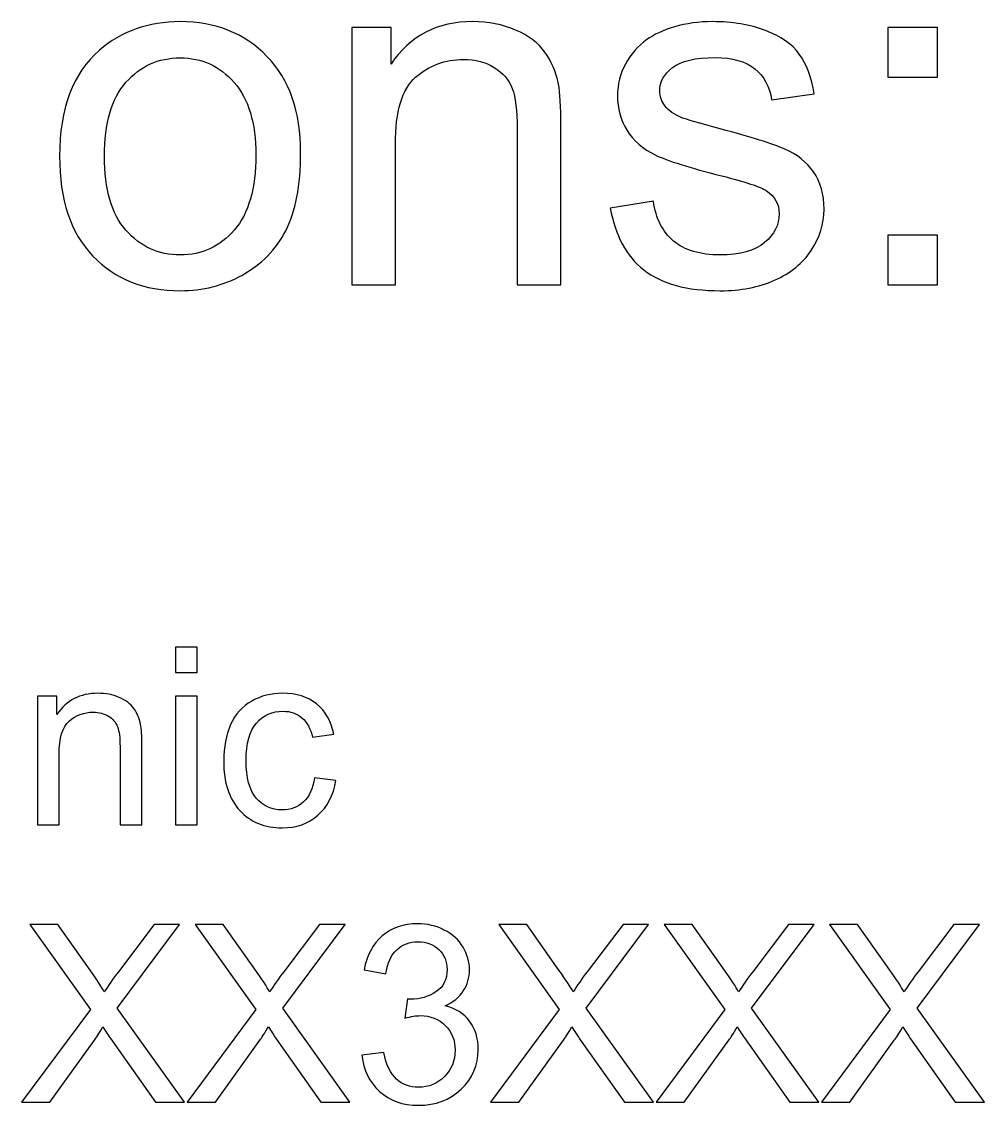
# Model space of a CAD drawing. Header units: inches. Extents: x -3.1 to 14.9, y -9.8 to 5.5.
# Drawn here: x 10.752 to 11.398, y 3.361 to 4.089 of the extents above; entities that cross this region are included whole.
import ezdxf

# ---------------------------------------------------------------- set-up
doc = ezdxf.new("R2010")
doc.units = ezdxf.units.IN
doc.header["$MEASUREMENT"] = 0
doc.layers.add('Layer 1', color=7, linetype='Continuous')

msp = doc.modelspace()

# ---------------------------------------------------------------- linework, layer by layer
at = {"layer": 'Layer 1', "color": 250}
for points, knots in [([(10.77698, 3.99883), (10.77698, 4.03083), (10.78587, 4.05455), (10.8037, 4.06994), (10.8037, 4.06994), (10.81854, 4.08272), (10.83665, 4.08917), (10.85804, 4.08917), (10.85804, 4.08917), (10.88181, 4.08917), (10.90126, 4.08139), (10.91631, 4.06578), (10.91631, 4.06578), (10.93143, 4.05022), (10.93893, 4.02872), (10.93893, 4.00128), (10.93893, 4.00128), (10.93893, 3.979), (10.93559, 3.9615), (10.92893, 3.94878), (10.92893, 3.94878), (10.92226, 3.936), (10.91254, 3.92611), (10.89981, 3.91905), (10.89981, 3.91905), (10.88704, 3.912), (10.87315, 3.9085), (10.85804, 3.9085), (10.85804, 3.9085), (10.83387, 3.9085), (10.81431, 3.91622), (10.79937, 3.93178), (10.79937, 3.93178), (10.78443, 3.94728), (10.77698, 3.96961), (10.77698, 3.99883)], [0, 0, 0, 0, 0.1, 0.1, 0.1, 0.1, 0.2, 0.2, 0.2, 0.2, 0.3, 0.3, 0.3, 0.3, 0.4, 0.4, 0.4, 0.4, 0.5, 0.5, 0.5, 0.5, 0.6, 0.6, 0.6, 0.6, 0.7, 0.7, 0.7, 0.7, 0.8, 0.8, 0.8, 0.8, 1, 1, 1, 1]), ([(10.97331, 3.91239), (10.97331, 3.91239), (10.97331, 4.08522), (10.97331, 4.08522), (10.97331, 4.08522), (10.97331, 4.08522), (10.99965, 4.08522), (10.99965, 4.08522), (10.99965, 4.08522), (10.99965, 4.08522), (10.99965, 4.06067), (10.99965, 4.06067), (10.99965, 4.06067), (11.01237, 4.07967), (11.0307, 4.08917), (11.05465, 4.08917), (11.05465, 4.08917), (11.06509, 4.08917), (11.07465, 4.08728), (11.08337, 4.08356), (11.08337, 4.08356), (11.09215, 4.07978), (11.09865, 4.07489), (11.10298, 4.06878), (11.10298, 4.06878), (11.10737, 4.06272), (11.11037, 4.0555), (11.11215, 4.04717), (11.11215, 4.04717), (11.1132, 4.04172), (11.11376, 4.03222), (11.11376, 4.01867), (11.11376, 4.01867), (11.11376, 4.01867), (11.11376, 3.91239), (11.11376, 3.91239), (11.11376, 3.91239), (11.11376, 3.91239), (11.08443, 3.91239), (11.08443, 3.91239), (11.08443, 3.91239), (11.08443, 3.91239), (11.08443, 4.01755), (11.08443, 4.01755), (11.08443, 4.01755), (11.08443, 4.02944), (11.08331, 4.03839), (11.08104, 4.04433), (11.08104, 4.04433), (11.07876, 4.05022), (11.0747, 4.05494), (11.06893, 4.05844), (11.06893, 4.05844), (11.06309, 4.062), (11.05631, 4.06378), (11.04848, 4.06378), (11.04848, 4.06378), (11.03598, 4.06378), (11.02526, 4.05978), (11.01615, 4.05189), (11.01615, 4.05189), (11.00709, 4.04394), (11.00259, 4.02894), (11.00259, 4.00678), (11.00259, 4.00678), (11.00259, 4.00678), (11.00259, 3.91239), (11.00259, 3.91239), (11.00259, 3.91239), (11.00259, 3.91239), (10.97331, 3.91239), (10.97331, 3.91239)], [0, 0, 0, 0, 0.052632, 0.052632, 0.052632, 0.052632, 0.105263, 0.105263, 0.105263, 0.105263, 0.157895, 0.157895, 0.157895, 0.157895, 0.210526, 0.210526, 0.210526, 0.210526, 0.263158, 0.263158, 0.263158, 0.263158, 0.315789, 0.315789, 0.315789, 0.315789, 0.368421, 0.368421, 0.368421, 0.368421, 0.421053, 0.421053, 0.421053, 0.421053, 0.473684, 0.473684, 0.473684, 0.473684, 0.526316, 0.526316, 0.526316, 0.526316, 0.578947, 0.578947, 0.578947, 0.578947, 0.631579, 0.631579, 0.631579, 0.631579, 0.684211, 0.684211, 0.684211, 0.684211, 0.736842, 0.736842, 0.736842, 0.736842, 0.789474, 0.789474, 0.789474, 0.789474, 0.842105, 0.842105, 0.842105, 0.842105, 0.894737, 0.894737, 0.894737, 0.894737, 1, 1, 1, 1]), ([(11.14698, 3.964), (11.14698, 3.964), (11.17593, 3.96855), (11.17593, 3.96855), (11.17593, 3.96855), (11.17754, 3.95694), (11.18209, 3.94805), (11.18954, 3.94183), (11.18954, 3.94183), (11.19693, 3.93567), (11.20731, 3.93255), (11.2207, 3.93255), (11.2207, 3.93255), (11.23415, 3.93255), (11.24415, 3.93533), (11.25065, 3.94078), (11.25065, 3.94078), (11.25715, 3.94628), (11.26043, 3.95272), (11.26043, 3.96005), (11.26043, 3.96005), (11.26043, 3.96672), (11.25754, 3.97189), (11.25176, 3.97572), (11.25176, 3.97572), (11.24776, 3.97833), (11.23776, 3.98161), (11.22181, 3.98561), (11.22181, 3.98561), (11.20037, 3.99105), (11.18543, 3.99572), (11.17715, 3.99972), (11.17715, 3.99972), (11.16887, 4.00367), (11.16254, 4.00917), (11.15826, 4.01617), (11.15826, 4.01617), (11.15398, 4.02317), (11.15181, 4.03089), (11.15181, 4.03933), (11.15181, 4.03933), (11.15181, 4.04705), (11.15359, 4.05417), (11.15715, 4.06072), (11.15715, 4.06072), (11.16065, 4.06733), (11.16548, 4.07278), (11.17154, 4.07711), (11.17154, 4.07711), (11.17609, 4.08044), (11.18231, 4.08333), (11.19015, 4.08567), (11.19015, 4.08567), (11.19804, 4.088), (11.20648, 4.08917), (11.21548, 4.08917), (11.21548, 4.08917), (11.22904, 4.08917), (11.24093, 4.08717), (11.2512, 4.08328), (11.2512, 4.08328), (11.26148, 4.07939), (11.26904, 4.07411), (11.27393, 4.06744), (11.27393, 4.06744), (11.27881, 4.06072), (11.28215, 4.05183), (11.28398, 4.04067), (11.28398, 4.04067), (11.28398, 4.04067), (11.25537, 4.03672), (11.25537, 4.03672), (11.25537, 4.03672), (11.25404, 4.04561), (11.25026, 4.05255), (11.24404, 4.05755), (11.24404, 4.05755), (11.23781, 4.06255), (11.22898, 4.06505), (11.21759, 4.06505), (11.21759, 4.06505), (11.20415, 4.06505), (11.19454, 4.06283), (11.18881, 4.05839), (11.18881, 4.05839), (11.18304, 4.05394), (11.18015, 4.04872), (11.18015, 4.04278), (11.18015, 4.04278), (11.18015, 4.03894), (11.18137, 4.03555), (11.18376, 4.0325), (11.18376, 4.0325), (11.18615, 4.02933), (11.18987, 4.02678), (11.19498, 4.02467), (11.19498, 4.02467), (11.19793, 4.02361), (11.20654, 4.02111), (11.22087, 4.01722), (11.22087, 4.01722), (11.24159, 4.01167), (11.25604, 4.00717), (11.2642, 4.00361), (11.2642, 4.00361), (11.27243, 4.00011), (11.27887, 3.99494), (11.28354, 3.98822), (11.28354, 3.98822), (11.2882, 3.9815), (11.29054, 3.97317), (11.29054, 3.96317), (11.29054, 3.96317), (11.29054, 3.95339), (11.28765, 3.94422), (11.28198, 3.93555), (11.28198, 3.93555), (11.27626, 3.92694), (11.26804, 3.92028), (11.25731, 3.91555), (11.25731, 3.91555), (11.24659, 3.91083), (11.23443, 3.9085), (11.22087, 3.9085), (11.22087, 3.9085), (11.19837, 3.9085), (11.18126, 3.91317), (11.16948, 3.9225), (11.16948, 3.9225), (11.1577, 3.93183), (11.1502, 3.94567), (11.14698, 3.964)], [0, 0, 0, 0, 0.029412, 0.029412, 0.029412, 0.029412, 0.058824, 0.058824, 0.058824, 0.058824, 0.088235, 0.088235, 0.088235, 0.088235, 0.117647, 0.117647, 0.117647, 0.117647, 0.147059, 0.147059, 0.147059, 0.147059, 0.176471, 0.176471, 0.176471, 0.176471, 0.205882, 0.205882, 0.205882, 0.205882, 0.235294, 0.235294, 0.235294, 0.235294, 0.264706, 0.264706, 0.264706, 0.264706, 0.294118, 0.294118, 0.294118, 0.294118, 0.323529, 0.323529, 0.323529, 0.323529, 0.352941, 0.352941, 0.352941, 0.352941, 0.382353, 0.382353, 0.382353, 0.382353, 0.411765, 0.411765, 0.411765, 0.411765, 0.441176, 0.441176, 0.441176, 0.441176, 0.470588, 0.470588, 0.470588, 0.470588, 0.5, 0.5, 0.5, 0.5, 0.529412, 0.529412, 0.529412, 0.529412, 0.558824, 0.558824, 0.558824, 0.558824, 0.588235, 0.588235, 0.588235, 0.588235, 0.617647, 0.617647, 0.617647, 0.617647, 0.647059, 0.647059, 0.647059, 0.647059, 0.676471, 0.676471, 0.676471, 0.676471, 0.705882, 0.705882, 0.705882, 0.705882, 0.735294, 0.735294, 0.735294, 0.735294, 0.764706, 0.764706, 0.764706, 0.764706, 0.794118, 0.794118, 0.794118, 0.794118, 0.823529, 0.823529, 0.823529, 0.823529, 0.852941, 0.852941, 0.852941, 0.852941, 0.882353, 0.882353, 0.882353, 0.882353, 0.911765, 0.911765, 0.911765, 0.911765, 0.941176, 0.941176, 0.941176, 0.941176, 1, 1, 1, 1]), ([(11.33348, 4.05189), (11.33348, 4.05189), (11.33348, 4.08522), (11.33348, 4.08522), (11.33348, 4.08522), (11.33348, 4.08522), (11.36687, 4.08522), (11.36687, 4.08522), (11.36687, 4.08522), (11.36687, 4.08522), (11.36687, 4.05189), (11.36687, 4.05189), (11.36687, 4.05189), (11.36687, 4.05189), (11.33348, 4.05189), (11.33348, 4.05189)], [0, 0, 0, 0, 0.2, 0.2, 0.2, 0.2, 0.4, 0.4, 0.4, 0.4, 0.6, 0.6, 0.6, 0.6, 1, 1, 1, 1]), ([(10.80709, 3.99883), (10.80709, 3.97667), (10.81193, 3.96011), (10.82159, 3.94911), (10.82159, 3.94911), (10.83126, 3.93805), (10.84343, 3.93255), (10.85804, 3.93255), (10.85804, 3.93255), (10.87259, 3.93255), (10.8847, 3.93811), (10.89437, 3.94917), (10.89437, 3.94917), (10.90398, 3.96022), (10.90881, 3.97711), (10.90881, 3.99978), (10.90881, 3.99978), (10.90881, 4.02117), (10.90398, 4.03739), (10.89426, 4.04839), (10.89426, 4.04839), (10.88454, 4.05939), (10.87248, 4.06489), (10.85804, 4.06489), (10.85804, 4.06489), (10.84343, 4.06489), (10.83126, 4.05939), (10.82159, 4.04844), (10.82159, 4.04844), (10.81193, 4.0375), (10.80709, 4.02094), (10.80709, 3.99883)], [0, 0, 0, 0, 0.111111, 0.111111, 0.111111, 0.111111, 0.222222, 0.222222, 0.222222, 0.222222, 0.333333, 0.333333, 0.333333, 0.333333, 0.444444, 0.444444, 0.444444, 0.444444, 0.555556, 0.555556, 0.555556, 0.555556, 0.666667, 0.666667, 0.666667, 0.666667, 0.777778, 0.777778, 0.777778, 0.777778, 1, 1, 1, 1]), ([(11.33348, 3.91239), (11.33348, 3.91239), (11.33348, 3.94578), (11.33348, 3.94578), (11.33348, 3.94578), (11.33348, 3.94578), (11.36687, 3.94578), (11.36687, 3.94578), (11.36687, 3.94578), (11.36687, 3.94578), (11.36687, 3.91239), (11.36687, 3.91239), (11.36687, 3.91239), (11.36687, 3.91239), (11.33348, 3.91239), (11.33348, 3.91239)], [0, 0, 0, 0, 0.2, 0.2, 0.2, 0.2, 0.4, 0.4, 0.4, 0.4, 0.6, 0.6, 0.6, 0.6, 1, 1, 1, 1]), ([(10.85479, 3.65223), (10.85479, 3.65223), (10.85479, 3.66909), (10.85479, 3.66909), (10.85479, 3.66909), (10.85479, 3.66909), (10.86946, 3.66909), (10.86946, 3.66909), (10.86946, 3.66909), (10.86946, 3.66909), (10.86946, 3.65223), (10.86946, 3.65223), (10.86946, 3.65223), (10.86946, 3.65223), (10.85479, 3.65223), (10.85479, 3.65223)], [0, 0, 0, 0, 0.2, 0.2, 0.2, 0.2, 0.4, 0.4, 0.4, 0.4, 0.6, 0.6, 0.6, 0.6, 1, 1, 1, 1]), ([(10.76204, 3.54979), (10.76204, 3.54979), (10.76204, 3.6362), (10.76204, 3.6362), (10.76204, 3.6362), (10.76204, 3.6362), (10.77521, 3.6362), (10.77521, 3.6362), (10.77521, 3.6362), (10.77521, 3.6362), (10.77521, 3.62393), (10.77521, 3.62393), (10.77521, 3.62393), (10.78157, 3.63343), (10.79074, 3.63818), (10.80271, 3.63818), (10.80271, 3.63818), (10.80793, 3.63818), (10.81271, 3.63723), (10.81707, 3.63537), (10.81707, 3.63537), (10.82146, 3.63348), (10.82471, 3.63104), (10.82688, 3.62798), (10.82688, 3.62798), (10.82907, 3.62495), (10.83057, 3.62134), (10.83146, 3.61718), (10.83146, 3.61718), (10.83199, 3.61445), (10.83226, 3.6097), (10.83226, 3.60293), (10.83226, 3.60293), (10.83226, 3.60293), (10.83226, 3.54979), (10.83226, 3.54979), (10.83226, 3.54979), (10.83226, 3.54979), (10.8176, 3.54979), (10.8176, 3.54979), (10.8176, 3.54979), (10.8176, 3.54979), (10.8176, 3.60237), (10.8176, 3.60237), (10.8176, 3.60237), (10.8176, 3.60831), (10.81704, 3.61279), (10.81591, 3.61576), (10.81591, 3.61576), (10.81476, 3.6187), (10.81274, 3.62106), (10.80985, 3.62281), (10.80985, 3.62281), (10.80693, 3.62459), (10.80354, 3.62548), (10.79963, 3.62548), (10.79963, 3.62548), (10.79338, 3.62548), (10.78802, 3.62348), (10.78346, 3.61954), (10.78346, 3.61954), (10.77893, 3.61556), (10.77668, 3.60806), (10.77668, 3.59698), (10.77668, 3.59698), (10.77668, 3.59698), (10.77668, 3.54979), (10.77668, 3.54979), (10.77668, 3.54979), (10.77668, 3.54979), (10.76204, 3.54979), (10.76204, 3.54979)], [0, 0, 0, 0, 0.052632, 0.052632, 0.052632, 0.052632, 0.105263, 0.105263, 0.105263, 0.105263, 0.157895, 0.157895, 0.157895, 0.157895, 0.210526, 0.210526, 0.210526, 0.210526, 0.263158, 0.263158, 0.263158, 0.263158, 0.315789, 0.315789, 0.315789, 0.315789, 0.368421, 0.368421, 0.368421, 0.368421, 0.421053, 0.421053, 0.421053, 0.421053, 0.473684, 0.473684, 0.473684, 0.473684, 0.526316, 0.526316, 0.526316, 0.526316, 0.578947, 0.578947, 0.578947, 0.578947, 0.631579, 0.631579, 0.631579, 0.631579, 0.684211, 0.684211, 0.684211, 0.684211, 0.736842, 0.736842, 0.736842, 0.736842, 0.789474, 0.789474, 0.789474, 0.789474, 0.842105, 0.842105, 0.842105, 0.842105, 0.894737, 0.894737, 0.894737, 0.894737, 1, 1, 1, 1]), ([(10.85479, 3.54979), (10.85479, 3.54979), (10.85479, 3.6362), (10.85479, 3.6362), (10.85479, 3.6362), (10.85479, 3.6362), (10.86946, 3.6362), (10.86946, 3.6362), (10.86946, 3.6362), (10.86946, 3.6362), (10.86946, 3.54979), (10.86946, 3.54979), (10.86946, 3.54979), (10.86946, 3.54979), (10.85479, 3.54979), (10.85479, 3.54979)], [0, 0, 0, 0, 0.2, 0.2, 0.2, 0.2, 0.4, 0.4, 0.4, 0.4, 0.6, 0.6, 0.6, 0.6, 1, 1, 1, 1]), ([(10.94815, 3.58145), (10.94815, 3.58145), (10.96254, 3.57956), (10.96254, 3.57956), (10.96254, 3.57956), (10.96098, 3.56965), (10.95696, 3.56187), (10.95046, 3.55626), (10.95046, 3.55626), (10.94398, 3.55065), (10.93601, 3.54784), (10.92657, 3.54784), (10.92657, 3.54784), (10.91476, 3.54784), (10.90524, 3.5517), (10.89807, 3.55943), (10.89807, 3.55943), (10.89087, 3.56715), (10.88726, 3.57823), (10.88726, 3.59268), (10.88726, 3.59268), (10.88726, 3.60201), (10.88882, 3.61018), (10.8919, 3.61718), (10.8919, 3.61718), (10.89501, 3.62418), (10.89971, 3.62943), (10.90604, 3.63293), (10.90604, 3.63293), (10.91235, 3.63643), (10.91924, 3.63818), (10.92665, 3.63818), (10.92665, 3.63818), (10.93604, 3.63818), (10.94374, 3.63579), (10.94968, 3.63104), (10.94968, 3.63104), (10.95565, 3.62629), (10.95948, 3.61956), (10.96118, 3.61081), (10.96118, 3.61081), (10.96118, 3.61081), (10.94693, 3.60862), (10.94693, 3.60862), (10.94693, 3.60862), (10.94557, 3.61443), (10.94318, 3.61879), (10.93974, 3.62173), (10.93974, 3.62173), (10.93629, 3.62465), (10.93213, 3.62612), (10.92724, 3.62612), (10.92724, 3.62612), (10.91985, 3.62612), (10.91385, 3.62348), (10.90924, 3.61818), (10.90924, 3.61818), (10.90463, 3.6129), (10.90232, 3.60454), (10.90232, 3.59309), (10.90232, 3.59309), (10.90232, 3.58148), (10.90454, 3.57304), (10.90901, 3.56776), (10.90901, 3.56776), (10.91346, 3.56251), (10.91926, 3.55987), (10.92643, 3.55987), (10.92643, 3.55987), (10.93218, 3.55987), (10.93696, 3.56165), (10.94082, 3.56518), (10.94082, 3.56518), (10.94468, 3.5687), (10.94713, 3.57412), (10.94815, 3.58145)], [0, 0, 0, 0, 0.05, 0.05, 0.05, 0.05, 0.1, 0.1, 0.1, 0.1, 0.15, 0.15, 0.15, 0.15, 0.2, 0.2, 0.2, 0.2, 0.25, 0.25, 0.25, 0.25, 0.3, 0.3, 0.3, 0.3, 0.35, 0.35, 0.35, 0.35, 0.4, 0.4, 0.4, 0.4, 0.45, 0.45, 0.45, 0.45, 0.5, 0.5, 0.5, 0.5, 0.55, 0.55, 0.55, 0.55, 0.6, 0.6, 0.6, 0.6, 0.65, 0.65, 0.65, 0.65, 0.7, 0.7, 0.7, 0.7, 0.75, 0.75, 0.75, 0.75, 0.8, 0.8, 0.8, 0.8, 0.85, 0.85, 0.85, 0.85, 0.9, 0.9, 0.9, 0.9, 1, 1, 1, 1]), ([(10.75151, 3.36359), (10.75151, 3.36359), (10.79768, 3.42576), (10.79768, 3.42576), (10.79768, 3.42576), (10.79768, 3.42576), (10.75698, 3.4829), (10.75698, 3.4829), (10.75698, 3.4829), (10.75698, 3.4829), (10.77576, 3.4829), (10.77576, 3.4829), (10.77576, 3.4829), (10.77576, 3.4829), (10.79743, 3.45229), (10.79743, 3.45229), (10.79743, 3.45229), (10.80193, 3.44596), (10.80513, 3.44107), (10.80701, 3.43765), (10.80701, 3.43765), (10.80968, 3.44198), (10.81282, 3.44651), (10.81646, 3.45123), (10.81646, 3.45123), (10.81646, 3.45123), (10.84048, 3.4829), (10.84048, 3.4829), (10.84048, 3.4829), (10.84048, 3.4829), (10.85765, 3.4829), (10.85765, 3.4829), (10.85765, 3.4829), (10.85765, 3.4829), (10.81574, 3.42668), (10.81574, 3.42668), (10.81574, 3.42668), (10.81574, 3.42668), (10.8609, 3.36359), (10.8609, 3.36359), (10.8609, 3.36359), (10.8609, 3.36359), (10.84137, 3.36359), (10.84137, 3.36359), (10.84137, 3.36359), (10.84137, 3.36359), (10.81135, 3.40615), (10.81135, 3.40615), (10.81135, 3.40615), (10.80965, 3.40859), (10.80793, 3.41126), (10.80613, 3.41412), (10.80613, 3.41412), (10.80346, 3.40979), (10.80157, 3.40681), (10.80043, 3.40518), (10.80043, 3.40518), (10.80043, 3.40518), (10.77048, 3.36359), (10.77048, 3.36359), (10.77048, 3.36359), (10.77048, 3.36359), (10.75151, 3.36359), (10.75151, 3.36359)], [0, 0, 0, 0, 0.058824, 0.058824, 0.058824, 0.058824, 0.117647, 0.117647, 0.117647, 0.117647, 0.176471, 0.176471, 0.176471, 0.176471, 0.235294, 0.235294, 0.235294, 0.235294, 0.294118, 0.294118, 0.294118, 0.294118, 0.352941, 0.352941, 0.352941, 0.352941, 0.411765, 0.411765, 0.411765, 0.411765, 0.470588, 0.470588, 0.470588, 0.470588, 0.529412, 0.529412, 0.529412, 0.529412, 0.588235, 0.588235, 0.588235, 0.588235, 0.647059, 0.647059, 0.647059, 0.647059, 0.705882, 0.705882, 0.705882, 0.705882, 0.764706, 0.764706, 0.764706, 0.764706, 0.823529, 0.823529, 0.823529, 0.823529, 0.882353, 0.882353, 0.882353, 0.882353, 1, 1, 1, 1]), ([(10.86268, 3.36359), (10.86268, 3.36359), (10.90885, 3.42576), (10.90885, 3.42576), (10.90885, 3.42576), (10.90885, 3.42576), (10.86815, 3.4829), (10.86815, 3.4829), (10.86815, 3.4829), (10.86815, 3.4829), (10.88693, 3.4829), (10.88693, 3.4829), (10.88693, 3.4829), (10.88693, 3.4829), (10.90859, 3.45229), (10.90859, 3.45229), (10.90859, 3.45229), (10.91309, 3.44596), (10.91629, 3.44107), (10.91818, 3.43765), (10.91818, 3.43765), (10.92085, 3.44198), (10.92398, 3.44651), (10.92762, 3.45123), (10.92762, 3.45123), (10.92762, 3.45123), (10.95165, 3.4829), (10.95165, 3.4829), (10.95165, 3.4829), (10.95165, 3.4829), (10.96882, 3.4829), (10.96882, 3.4829), (10.96882, 3.4829), (10.96882, 3.4829), (10.9269, 3.42668), (10.9269, 3.42668), (10.9269, 3.42668), (10.9269, 3.42668), (10.97207, 3.36359), (10.97207, 3.36359), (10.97207, 3.36359), (10.97207, 3.36359), (10.95254, 3.36359), (10.95254, 3.36359), (10.95254, 3.36359), (10.95254, 3.36359), (10.92251, 3.40615), (10.92251, 3.40615), (10.92251, 3.40615), (10.92082, 3.40859), (10.91909, 3.41126), (10.91729, 3.41412), (10.91729, 3.41412), (10.91462, 3.40979), (10.91273, 3.40681), (10.91159, 3.40518), (10.91159, 3.40518), (10.91159, 3.40518), (10.88165, 3.36359), (10.88165, 3.36359), (10.88165, 3.36359), (10.88165, 3.36359), (10.86268, 3.36359), (10.86268, 3.36359)], [0, 0, 0, 0, 0.058824, 0.058824, 0.058824, 0.058824, 0.117647, 0.117647, 0.117647, 0.117647, 0.176471, 0.176471, 0.176471, 0.176471, 0.235294, 0.235294, 0.235294, 0.235294, 0.294118, 0.294118, 0.294118, 0.294118, 0.352941, 0.352941, 0.352941, 0.352941, 0.411765, 0.411765, 0.411765, 0.411765, 0.470588, 0.470588, 0.470588, 0.470588, 0.529412, 0.529412, 0.529412, 0.529412, 0.588235, 0.588235, 0.588235, 0.588235, 0.647059, 0.647059, 0.647059, 0.647059, 0.705882, 0.705882, 0.705882, 0.705882, 0.764706, 0.764706, 0.764706, 0.764706, 0.823529, 0.823529, 0.823529, 0.823529, 0.882353, 0.882353, 0.882353, 0.882353, 1, 1, 1, 1]), ([(10.98012, 3.39509), (10.98012, 3.39509), (10.99476, 3.39704), (10.99476, 3.39704), (10.99476, 3.39704), (10.99646, 3.38873), (10.99931, 3.38276), (11.00334, 3.37909), (11.00334, 3.37909), (11.0074, 3.37543), (11.01231, 3.37359), (11.01812, 3.37359), (11.01812, 3.37359), (11.02501, 3.37359), (11.03084, 3.37598), (11.03559, 3.38076), (11.03559, 3.38076), (11.04031, 3.38554), (11.0427, 3.39146), (11.0427, 3.39851), (11.0427, 3.39851), (11.0427, 3.40523), (11.04051, 3.41079), (11.03612, 3.41515), (11.03612, 3.41515), (11.0317, 3.41951), (11.02612, 3.4217), (11.01934, 3.4217), (11.01934, 3.4217), (11.01657, 3.4217), (11.01312, 3.42115), (11.00901, 3.42007), (11.00901, 3.42007), (11.00901, 3.42007), (11.01065, 3.43293), (11.01065, 3.43293), (11.01065, 3.43293), (11.01162, 3.43281), (11.0124, 3.43276), (11.01301, 3.43276), (11.01301, 3.43276), (11.01923, 3.43276), (11.02484, 3.4344), (11.02984, 3.43765), (11.02984, 3.43765), (11.03484, 3.4409), (11.03734, 3.44593), (11.03734, 3.4527), (11.03734, 3.4527), (11.03734, 3.45807), (11.03551, 3.46254), (11.03187, 3.46604), (11.03187, 3.46604), (11.02823, 3.46957), (11.02354, 3.47134), (11.01779, 3.47134), (11.01779, 3.47134), (11.01209, 3.47134), (11.00734, 3.46954), (11.00357, 3.46598), (11.00357, 3.46598), (10.99976, 3.4624), (10.99731, 3.45701), (10.99623, 3.44984), (10.99623, 3.44984), (10.99623, 3.44984), (10.98159, 3.45246), (10.98159, 3.45246), (10.98159, 3.45246), (10.98337, 3.46229), (10.98746, 3.4699), (10.99379, 3.47529), (10.99379, 3.47529), (11.00015, 3.48068), (11.00804, 3.4834), (11.01748, 3.4834), (11.01748, 3.4834), (11.02398, 3.4834), (11.02998, 3.48198), (11.03546, 3.4792), (11.03546, 3.4792), (11.04093, 3.4764), (11.04512, 3.47259), (11.04804, 3.46776), (11.04804, 3.46776), (11.05093, 3.46293), (11.0524, 3.45781), (11.0524, 3.45237), (11.0524, 3.45237), (11.0524, 3.44723), (11.05101, 3.44254), (11.04823, 3.43829), (11.04823, 3.43829), (11.04546, 3.43407), (11.04137, 3.4307), (11.03596, 3.4282), (11.03596, 3.4282), (11.04301, 3.42659), (11.04848, 3.4232), (11.0524, 3.41807), (11.0524, 3.41807), (11.05629, 3.41296), (11.05823, 3.40654), (11.05823, 3.39884), (11.05823, 3.39884), (11.05823, 3.38843), (11.05446, 3.37959), (11.04684, 3.37234), (11.04684, 3.37234), (11.03926, 3.36509), (11.02965, 3.36148), (11.01804, 3.36148), (11.01804, 3.36148), (11.00757, 3.36148), (10.99887, 3.36459), (10.99196, 3.37084), (10.99196, 3.37084), (10.98504, 3.37707), (10.98109, 3.38515), (10.98012, 3.39509)], [0, 0, 0, 0, 0.032258, 0.032258, 0.032258, 0.032258, 0.064516, 0.064516, 0.064516, 0.064516, 0.096774, 0.096774, 0.096774, 0.096774, 0.129032, 0.129032, 0.129032, 0.129032, 0.16129, 0.16129, 0.16129, 0.16129, 0.193548, 0.193548, 0.193548, 0.193548, 0.225806, 0.225806, 0.225806, 0.225806, 0.258065, 0.258065, 0.258065, 0.258065, 0.290323, 0.290323, 0.290323, 0.290323, 0.322581, 0.322581, 0.322581, 0.322581, 0.354839, 0.354839, 0.354839, 0.354839, 0.387097, 0.387097, 0.387097, 0.387097, 0.419355, 0.419355, 0.419355, 0.419355, 0.451613, 0.451613, 0.451613, 0.451613, 0.483871, 0.483871, 0.483871, 0.483871, 0.516129, 0.516129, 0.516129, 0.516129, 0.548387, 0.548387, 0.548387, 0.548387, 0.580645, 0.580645, 0.580645, 0.580645, 0.612903, 0.612903, 0.612903, 0.612903, 0.645161, 0.645161, 0.645161, 0.645161, 0.677419, 0.677419, 0.677419, 0.677419, 0.709677, 0.709677, 0.709677, 0.709677, 0.741935, 0.741935, 0.741935, 0.741935, 0.774194, 0.774194, 0.774194, 0.774194, 0.806452, 0.806452, 0.806452, 0.806452, 0.83871, 0.83871, 0.83871, 0.83871, 0.870968, 0.870968, 0.870968, 0.870968, 0.903226, 0.903226, 0.903226, 0.903226, 0.935484, 0.935484, 0.935484, 0.935484, 1, 1, 1, 1]), ([(11.06654, 3.36359), (11.06654, 3.36359), (11.1127, 3.42576), (11.1127, 3.42576), (11.1127, 3.42576), (11.1127, 3.42576), (11.07201, 3.4829), (11.07201, 3.4829), (11.07201, 3.4829), (11.07201, 3.4829), (11.09079, 3.4829), (11.09079, 3.4829), (11.09079, 3.4829), (11.09079, 3.4829), (11.11245, 3.45229), (11.11245, 3.45229), (11.11245, 3.45229), (11.11695, 3.44596), (11.12015, 3.44107), (11.12204, 3.43765), (11.12204, 3.43765), (11.1247, 3.44198), (11.12784, 3.44651), (11.13148, 3.45123), (11.13148, 3.45123), (11.13148, 3.45123), (11.15551, 3.4829), (11.15551, 3.4829), (11.15551, 3.4829), (11.15551, 3.4829), (11.17268, 3.4829), (11.17268, 3.4829), (11.17268, 3.4829), (11.17268, 3.4829), (11.13076, 3.42668), (11.13076, 3.42668), (11.13076, 3.42668), (11.13076, 3.42668), (11.17593, 3.36359), (11.17593, 3.36359), (11.17593, 3.36359), (11.17593, 3.36359), (11.1564, 3.36359), (11.1564, 3.36359), (11.1564, 3.36359), (11.1564, 3.36359), (11.12637, 3.40615), (11.12637, 3.40615), (11.12637, 3.40615), (11.12468, 3.40859), (11.12295, 3.41126), (11.12115, 3.41412), (11.12115, 3.41412), (11.11848, 3.40979), (11.11659, 3.40681), (11.11545, 3.40518), (11.11545, 3.40518), (11.11545, 3.40518), (11.08551, 3.36359), (11.08551, 3.36359), (11.08551, 3.36359), (11.08551, 3.36359), (11.06654, 3.36359), (11.06654, 3.36359)], [0, 0, 0, 0, 0.058824, 0.058824, 0.058824, 0.058824, 0.117647, 0.117647, 0.117647, 0.117647, 0.176471, 0.176471, 0.176471, 0.176471, 0.235294, 0.235294, 0.235294, 0.235294, 0.294118, 0.294118, 0.294118, 0.294118, 0.352941, 0.352941, 0.352941, 0.352941, 0.411765, 0.411765, 0.411765, 0.411765, 0.470588, 0.470588, 0.470588, 0.470588, 0.529412, 0.529412, 0.529412, 0.529412, 0.588235, 0.588235, 0.588235, 0.588235, 0.647059, 0.647059, 0.647059, 0.647059, 0.705882, 0.705882, 0.705882, 0.705882, 0.764706, 0.764706, 0.764706, 0.764706, 0.823529, 0.823529, 0.823529, 0.823529, 0.882353, 0.882353, 0.882353, 0.882353, 1, 1, 1, 1]), ([(11.1777, 3.36359), (11.1777, 3.36359), (11.22387, 3.42576), (11.22387, 3.42576), (11.22387, 3.42576), (11.22387, 3.42576), (11.18317, 3.4829), (11.18317, 3.4829), (11.18317, 3.4829), (11.18317, 3.4829), (11.20195, 3.4829), (11.20195, 3.4829), (11.20195, 3.4829), (11.20195, 3.4829), (11.22362, 3.45229), (11.22362, 3.45229), (11.22362, 3.45229), (11.22812, 3.44596), (11.23131, 3.44107), (11.2332, 3.43765), (11.2332, 3.43765), (11.23587, 3.44198), (11.23901, 3.44651), (11.24265, 3.45123), (11.24265, 3.45123), (11.24265, 3.45123), (11.26667, 3.4829), (11.26667, 3.4829), (11.26667, 3.4829), (11.26667, 3.4829), (11.28384, 3.4829), (11.28384, 3.4829), (11.28384, 3.4829), (11.28384, 3.4829), (11.24193, 3.42668), (11.24193, 3.42668), (11.24193, 3.42668), (11.24193, 3.42668), (11.28709, 3.36359), (11.28709, 3.36359), (11.28709, 3.36359), (11.28709, 3.36359), (11.26756, 3.36359), (11.26756, 3.36359), (11.26756, 3.36359), (11.26756, 3.36359), (11.23754, 3.40615), (11.23754, 3.40615), (11.23754, 3.40615), (11.23584, 3.40859), (11.23412, 3.41126), (11.23231, 3.41412), (11.23231, 3.41412), (11.22965, 3.40979), (11.22776, 3.40681), (11.22662, 3.40518), (11.22662, 3.40518), (11.22662, 3.40518), (11.19667, 3.36359), (11.19667, 3.36359), (11.19667, 3.36359), (11.19667, 3.36359), (11.1777, 3.36359), (11.1777, 3.36359)], [0, 0, 0, 0, 0.058824, 0.058824, 0.058824, 0.058824, 0.117647, 0.117647, 0.117647, 0.117647, 0.176471, 0.176471, 0.176471, 0.176471, 0.235294, 0.235294, 0.235294, 0.235294, 0.294118, 0.294118, 0.294118, 0.294118, 0.352941, 0.352941, 0.352941, 0.352941, 0.411765, 0.411765, 0.411765, 0.411765, 0.470588, 0.470588, 0.470588, 0.470588, 0.529412, 0.529412, 0.529412, 0.529412, 0.588235, 0.588235, 0.588235, 0.588235, 0.647059, 0.647059, 0.647059, 0.647059, 0.705882, 0.705882, 0.705882, 0.705882, 0.764706, 0.764706, 0.764706, 0.764706, 0.823529, 0.823529, 0.823529, 0.823529, 0.882353, 0.882353, 0.882353, 0.882353, 1, 1, 1, 1]), ([(11.28887, 3.36359), (11.28887, 3.36359), (11.33504, 3.42576), (11.33504, 3.42576), (11.33504, 3.42576), (11.33504, 3.42576), (11.29434, 3.4829), (11.29434, 3.4829), (11.29434, 3.4829), (11.29434, 3.4829), (11.31312, 3.4829), (11.31312, 3.4829), (11.31312, 3.4829), (11.31312, 3.4829), (11.33478, 3.45229), (11.33478, 3.45229), (11.33478, 3.45229), (11.33928, 3.44596), (11.34248, 3.44107), (11.34437, 3.43765), (11.34437, 3.43765), (11.34704, 3.44198), (11.35017, 3.44651), (11.35381, 3.45123), (11.35381, 3.45123), (11.35381, 3.45123), (11.37784, 3.4829), (11.37784, 3.4829), (11.37784, 3.4829), (11.37784, 3.4829), (11.39501, 3.4829), (11.39501, 3.4829), (11.39501, 3.4829), (11.39501, 3.4829), (11.35309, 3.42668), (11.35309, 3.42668), (11.35309, 3.42668), (11.35309, 3.42668), (11.39826, 3.36359), (11.39826, 3.36359), (11.39826, 3.36359), (11.39826, 3.36359), (11.37873, 3.36359), (11.37873, 3.36359), (11.37873, 3.36359), (11.37873, 3.36359), (11.3487, 3.40615), (11.3487, 3.40615), (11.3487, 3.40615), (11.34701, 3.40859), (11.34528, 3.41126), (11.34348, 3.41412), (11.34348, 3.41412), (11.34081, 3.40979), (11.33892, 3.40681), (11.33778, 3.40518), (11.33778, 3.40518), (11.33778, 3.40518), (11.30784, 3.36359), (11.30784, 3.36359), (11.30784, 3.36359), (11.30784, 3.36359), (11.28887, 3.36359), (11.28887, 3.36359)], [0, 0, 0, 0, 0.058824, 0.058824, 0.058824, 0.058824, 0.117647, 0.117647, 0.117647, 0.117647, 0.176471, 0.176471, 0.176471, 0.176471, 0.235294, 0.235294, 0.235294, 0.235294, 0.294118, 0.294118, 0.294118, 0.294118, 0.352941, 0.352941, 0.352941, 0.352941, 0.411765, 0.411765, 0.411765, 0.411765, 0.470588, 0.470588, 0.470588, 0.470588, 0.529412, 0.529412, 0.529412, 0.529412, 0.588235, 0.588235, 0.588235, 0.588235, 0.647059, 0.647059, 0.647059, 0.647059, 0.705882, 0.705882, 0.705882, 0.705882, 0.764706, 0.764706, 0.764706, 0.764706, 0.823529, 0.823529, 0.823529, 0.823529, 0.882353, 0.882353, 0.882353, 0.882353, 1, 1, 1, 1])]:
    msp.add_open_spline(points, degree=3, knots=knots, dxfattribs=at)

doc.saveas('drawing.dxf')
